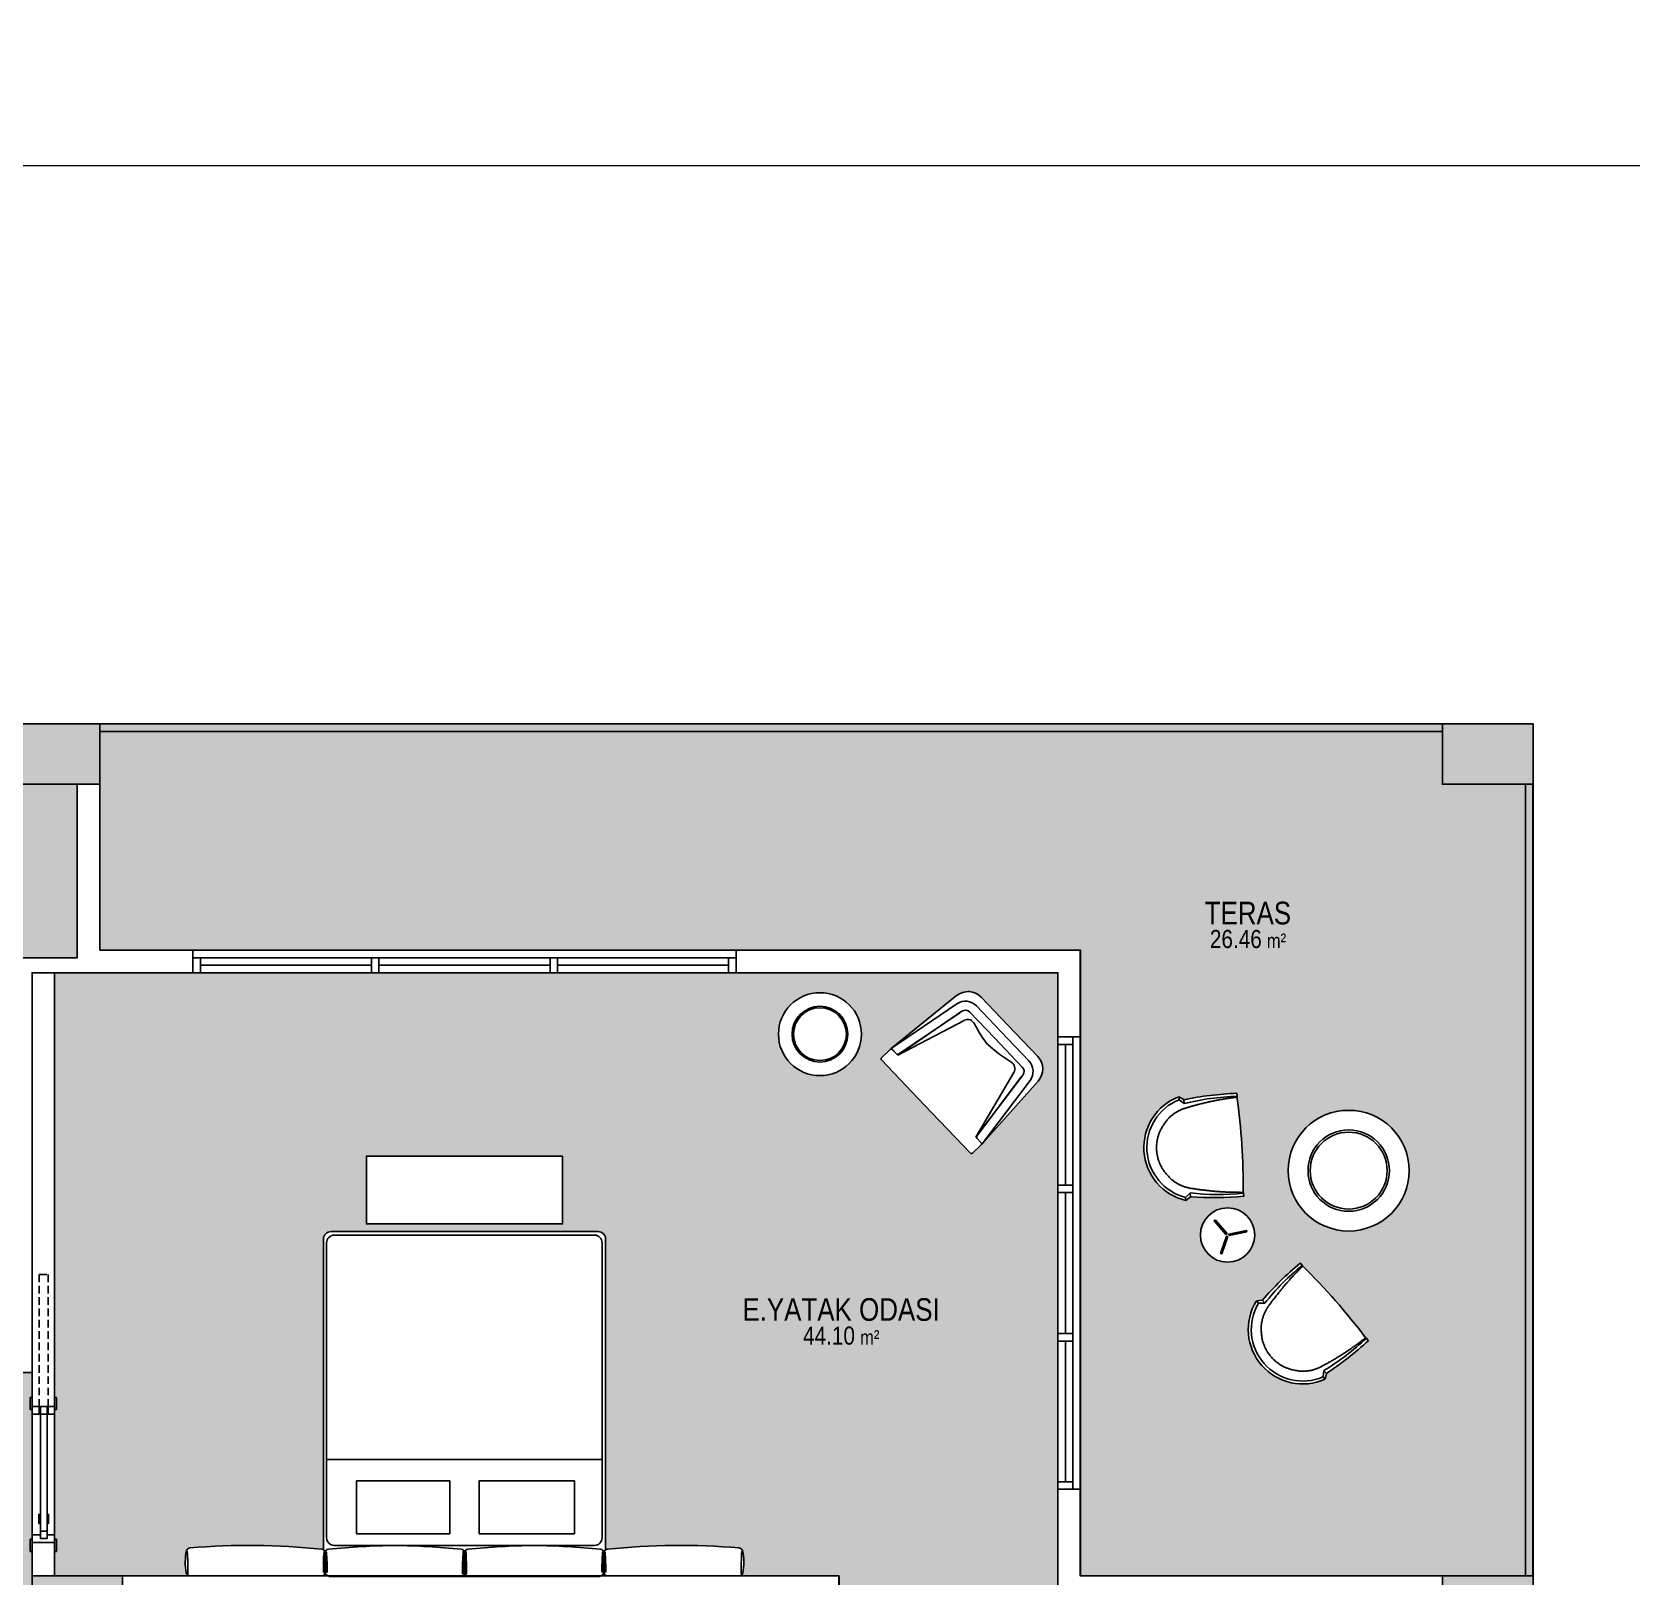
# Model space of a CAD drawing. Header units: metres. Extents: x 325971 to 582574, y 4156069 to 4412673.
# Drawn here: x 469727 to 470787, y 4270578 to 4271602 of the extents above; entities that cross this region are included whole.
import ezdxf
from ezdxf.enums import TextEntityAlignment as Align

# ---------------------------------------------------------------- set-up
doc = ezdxf.new("R2010")
doc.units = ezdxf.units.M
doc.linetypes.add('( Hidden )', pattern=[0.375, 0.25, -0.125])
doc.layers.get('0').update_dxf_attribs({"color": 5, "lineweight": 0})
doc.layers.add('0_IFC_Area', color=100, linetype='Continuous', plot=False)
for name, color, linetype in [('0_IFC_Elevation_5', 252, 'Continuous'), ('0_IFC_Hatch', 250, 'Continuous'), ('0_IFC_Hatch_Structure', 251, 'Continuous'), ('0_IFC_Room_Text(No)_100', 12, 'Continuous'), ('0_IFC_Room_Text(No)_50', 12, 'Continuous'), ('0_IFC_Text_Explanation_100', 231, 'Continuous'), ('1_IFC_Concrete_Section', 50, 'Continuous'), ('2_IFC_Door', 83, 'Continuous'), ('2_IFC_Handrail', 181, 'Continuous'), ('2_IFC_Wall', 130, 'Continuous'), ('3_IFC_Window', 136, 'Continuous'), ('6_IFC_Furniture', 35, 'Continuous')]:
    doc.layers.add(name, color=color, linetype=linetype)
doc.styles.add('IFC_TEXT', font='ARIALN.TTF')

# ---------------------------------------------------------------- blocks, each defined once
blk = doc.blocks.new('IFC_HOTEL BED DOUBLE')
blk.add_wipeout([(-93.5, -5), (-93.1, -3.1), (-92, -1.5), (-90.4, -0.4), (-88.5, 0), (88.5, 0), (90.4, -0.4), (92, -1.5), (93.1, -3.1), (93.5, -5), (93.5, -223.8), (93.1, -225.7), (92, -227.3), (90.4, -228.4), (88.5, -228.8), (-88.5, -228.8), (-90.4, -228.4), (-92, -227.3), (-93.1, -225.7), (-93.5, -223.8)]).dxf.layer = '6_IFC_Furniture'
at = {"layer": '6_IFC_Furniture'}
blk.add_line((-91.2, -77.7), (91.4, -77.7), dxfattribs=at)
for points in [[(-9.6, -28.4), (-9.6, -63.4), (-72.8, -63.4), (-72.8, -28.4)], [(9.7, -28.4), (9.7, -63.4), (71.6, -63.4), (71.6, -28.4)]]:
    blk.add_lwpolyline(points, close=True, dxfattribs=at)
blk.add_wipeout([(-90.1, -0.4), (-90.5, -0.4), (-90.9, -0.5), (-91.2, -0.7), (-91.5, -0.9), (-91.8, -1.3), (-92, -1.6), (-92.1, -2), (-92.1, -2.4), (-92.1, -16.1), (-92, -16.9), (-91.5, -17.5), (-90.9, -18), (-90.1, -18.1), (-68.2, -19.9), (-46.1, -20.6), (-24.1, -19.9), (-13.2, -19.1), (-2.2, -18.1), (-1.3, -17.9), (-0.6, -17.3), (-0.2, -16.5), (-0.3, -15.6), (-0.2, -2.4), (-0.4, -1.6), (-0.8, -0.9), (-1.4, -0.5), (-2.2, -0.4)]).dxf.layer = '6_IFC_Furniture'
blk.add_arc((-197.6, -6.3), 106.5, 354.6333, 1.9973, dxfattribs=at)
blk.add_wipeout([(90.1, -0.4), (90.5, -0.4), (90.9, -0.5), (91.2, -0.7), (91.5, -0.9), (91.8, -1.3), (92, -1.6), (92.1, -2), (92.1, -2.4), (92.1, -16.1), (92, -16.9), (91.5, -17.5), (90.9, -18), (90.1, -18.1), (68.2, -19.9), (46.1, -20.6), (24.1, -19.9), (13.2, -19.1), (2.2, -18.1), (1.3, -17.9), (0.6, -17.3), (0.2, -16.5), (0.3, -15.6), (0.2, -2.4), (0.4, -1.6), (0.8, -0.9), (1.4, -0.5), (2.2, -0.4)]).dxf.layer = '6_IFC_Furniture'
for points in [[(93.5, -5), (93.5, -223.8, -0.414214), (88.5, -228.8), (-88.5, -228.8, -0.414214), (-93.5, -223.8), (-93.5, -5, -0.414214), (-88.5, 0), (88.5, 0, -0.414214)], [(-46.2, -20.6, 0.023952), (-2.2, -18.1, 0.414214), (-0.2, -16.1), (-0.2, -2.4, 0.414214), (-2.2, -0.4), (-46.2, -0.4), (-90.1, -0.4, 0.414214), (-92.1, -2.4), (-92.1, -16.1, 0.414214), (-90.1, -18.1, 0.023952)], [(46.2, -20.6, -0.023952), (2.2, -18.1, -0.414214), (0.2, -16.1), (0.2, -2.4, -0.414214), (2.2, -0.4), (46.2, -0.4), (90.2, -0.4, -0.414214), (92.2, -2.4), (92.2, -16.1, -0.414214), (90.2, -18.1, -0.023952)], [(86.4, -226.4), (-86.2, -226.4, -0.414214), (-91.2, -221.4), (-91.2, -25.7, -0.414214), (-86.2, -20.7), (86.4, -20.7, -0.414214), (91.4, -25.7), (91.4, -221.4, -0.414214)]]:
    blk.add_lwpolyline(points, format="xyb", close=True, dxfattribs=at)
for centre, radius, start, end in [((165.7, -4.9), 167, 178.8793, 184.1315), ((-165.7, -4.9), 167, 355.8685, 1.1207), ((197.6, -6.3), 106.5, 178.0027, 185.3667)]:
    blk.add_arc(centre, radius, start, end, dxfattribs=at)
for points in [[(-182.5, -0.4), (-183.1, -0.7), (-183.7, -1.1), (-184.2, -1.7), (-184.5, -2.4), (-184.8, -4.2), (-185, -6.1), (-185.1, -8), (-185.1, -9.8), (-185, -11.7), (-184.9, -13.6), (-184.6, -15.5), (-184.3, -17.3), (-183.9, -17.9), (-183.3, -18.5), (-182.7, -18.8), (-181.9, -19), (-176.5, -19.5), (-171, -19.8), (-165.6, -20.1), (-160.1, -20.4), (-138.2, -20.6), (-127.3, -20.4), (-116.4, -19.9), (-105.4, -19.1), (-94.6, -18.1), (-93.8, -18), (-93.1, -17.5), (-92.7, -16.9), (-92.6, -16.1), (-92.6, -2.4), (-92.7, -1.6), (-93.1, -0.9), (-93.8, -0.5), (-94.6, -0.4)], [(182.5, -0.4), (183.1, -0.7), (183.7, -1.1), (184.2, -1.7), (184.5, -2.4), (184.8, -4.2), (185, -6.1), (185.1, -8), (185.1, -9.8), (185, -11.7), (184.9, -13.6), (184.6, -15.5), (184.3, -17.3), (183.9, -17.9), (183.3, -18.5), (182.7, -18.8), (181.9, -19), (176.5, -19.5), (171, -19.8), (165.6, -20.1), (160.1, -20.4), (138.2, -20.6), (127.3, -20.4), (116.4, -19.9), (105.4, -19.1), (94.6, -18.1), (93.8, -18), (93.1, -17.5), (92.7, -16.9), (92.6, -16.1), (92.6, -2.4), (92.7, -1.6), (93.1, -0.9), (93.8, -0.5), (94.6, -0.4)]]:
    blk.add_wipeout(points).dxf.layer = '6_IFC_Furniture'
for points in [[(-182, -19, -0.251606), (-184.3, -17.3, -0.09701), (-184.5, -2.4, -0.239539), (-182.5, -0.4), (-94.6, -0.4, -0.414214), (-92.6, -2.4), (-92.6, -16.1, -0.414214), (-94.6, -18.1, -0.047628), (-182, -19)], [(182, -19, 0.251606), (184.3, -17.3, 0.09701), (184.5, -2.4, 0.239539), (182.5, -0.4), (94.6, -0.4, 0.414214), (92.6, -2.4), (92.6, -16.1, 0.414214), (94.6, -18.1, 0.047628), (182, -19)]]:
    blk.add_lwpolyline(points, format="xyb", dxfattribs=at)
for centre, radius, start, end in [((-350.4, -4.9), 167, 355.8685, 1.1207), ((12.9, -6.3), 106.5, 178.0027, 185.3667), ((-12.9, -6.3), 106.5, 354.6333, 1.9973), ((350.4, -4.9), 167, 178.8793, 184.1315)]:
    blk.add_arc(centre, radius, start, end, dxfattribs=at)
blk = doc.blocks.new('IFC_SURGU KAPI_90')
at = {"layer": '2_IFC_Door', "elevation": 0}
for points in [[(-96, 0), (-96, 1.2), (-88, 1.2), (-88, 0)], [(-90, 0), (-85, 0), (-85, -4.3), (-90, -4.3)], [(6, 0), (6, 1.2), (-2, 1.2), (-2, 0)], [(-90, -5), (-90, -9.5), (-2.5, -9.5), (-2.5, -5)], [(6, -15), (6, -16.2), (-2, -16.2), (-2, -15)]]:
    blk.add_lwpolyline(points, close=True, dxfattribs=at)
at = {"layer": '2_IFC_Door'}
for points in [[(-88, 0), (-88, 0)], [(-85, -5), (-85, -9.5)]]:
    blk.add_lwpolyline(points, dxfattribs=at)
for points in [[(0, 0), (-5, 0), (-5, -5), (-2.5, -5), (-2.5, -9.5), (-5, -9.5), (-5, -15), (0, -15)], [(-90, -10.2), (-85, -10.2), (-85, -15), (-90, -15)], [(-96, -15), (-96, -16.2), (-88, -16.2), (-88, -15)]]:
    blk.add_lwpolyline(points, close=True, dxfattribs=at)
at = {"layer": '2_IFC_Door', "linetype": '( Hidden )', "ltscale": 20}
blk.add_lwpolyline([(-90, -10.2), (-177.5, -10.2), (-177.5, -4.3), (-90, -4.3)], dxfattribs=at)
at = {"layer": '2_IFC_Door', "elevation": 0}
for points in [[(-12.5, -5), (-12.5, -4), (-18.5, -4), (-18.5, -5)], [(-12.5, -9.5), (-12.5, -10.5), (-18.5, -10.5), (-18.5, -9.5)], [(-7.5, -5), (-7.5, -9.5)], [(-88, -15), (-88, -15)]]:
    blk.add_lwpolyline(points, dxfattribs=at)
blk = doc.blocks.new('*U134')
blk.add_wipeout([(0, -30), (130, -30), (130, -75), (0, -75)]).dxf.layer = '6_IFC_Furniture'
at = {"layer": '6_IFC_Furniture', "transparency": 33554687}
blk.add_lwpolyline([(130, -30), (130, -75), (0, -75), (0, -30)], close=True, dxfattribs=at)
blk.add_lwpolyline([(0, -30), (130, -30)], dxfattribs=at)
blk = doc.blocks.new('*U170')
blk.add_wipeout([(0, 0), (360, 0), (360, 15), (0, 15)]).dxf.layer = '3_IFC_Window'
at = {"layer": '0_IFC_Elevation_5'}
blk.add_lwpolyline([(0, 10), (0, 15), (360, 15), (360, 10)], dxfattribs=at)
at = {"layer": '2_IFC_Wall'}
for points in [[(0, 0), (0, 15)], [(360, 0), (360, 15)]]:
    blk.add_lwpolyline(points, dxfattribs=at)
at = {"layer": '3_IFC_Window'}
for points in [[(0, 10), (5, 10), (5, 0), (0, 0)], [(355, 10), (360, 10), (360, 0), (355, 0)]]:
    blk.add_lwpolyline(points, close=True, dxfattribs=at)
for points in [[(0, 0), (360, 0)], [(5, 10), (355, 10)], [(5, 5), (355, 5)]]:
    blk.add_lwpolyline(points, dxfattribs=at)
for points in [[(118.3, 0), (123.3, 0), (123.3, 10), (118.3, 10)], [(236.7, 0), (241.7, 0), (241.7, 10), (236.7, 10)]]:
    blk.add_wipeout(points).dxf.layer = '3_IFC_Window'
for points in [[(118.3, 10), (123.3, 10), (123.3, 0), (118.3, 0)], [(236.7, 10), (241.7, 10), (241.7, 0), (236.7, 0)]]:
    blk.add_lwpolyline(points, close=True, dxfattribs=at)
blk = doc.blocks.new('*U233')
blk.add_wipeout([(0, 0), (300, 0), (300, 15), (0, 15)]).dxf.layer = '3_IFC_Window'
at = {"layer": '0_IFC_Elevation_5'}
blk.add_lwpolyline([(0, 10), (0, 15), (300, 15), (300, 10)], dxfattribs=at)
at = {"layer": '2_IFC_Wall'}
for points in [[(0, 0), (0, 15)], [(300, 0), (300, 15)]]:
    blk.add_lwpolyline(points, dxfattribs=at)
at = {"layer": '3_IFC_Window'}
for points in [[(0, 10), (5, 10), (5, 0), (0, 0)], [(295, 10), (300, 10), (300, 0), (295, 0)]]:
    blk.add_lwpolyline(points, close=True, dxfattribs=at)
for points in [[(0, 0), (300, 0)], [(5, 10), (295, 10)], [(5, 5), (295, 5)]]:
    blk.add_lwpolyline(points, dxfattribs=at)
for points in [[(98.3, 0), (103.3, 0), (103.3, 10), (98.3, 10)], [(196.7, 0), (201.7, 0), (201.7, 10), (196.7, 10)]]:
    blk.add_wipeout(points).dxf.layer = '3_IFC_Window'
for points in [[(98.3, 10), (103.3, 10), (103.3, 0), (98.3, 0)], [(196.7, 10), (201.7, 10), (201.7, 0), (196.7, 0)]]:
    blk.add_lwpolyline(points, close=True, dxfattribs=at)
blk = doc.blocks.new('KL3 PLAN')
blk.add_wipeout([(-42.2, 9), (-42.2, 1), (-41.9, 0.3), (-41.2, 0), (44.2, 0), (44.9, 0.3), (45.2, 1), (45.2, 9), (44.9, 9.7), (44.2, 10), (45.2, 10.1), (40.7, 65.5), (39.9, 68.8), (36.9, 73.3), (36.9, 73.3), (34.3, 75.1), (31.5, 76.2), (28.7, 76.5), (-25.7, 76.5), (-29.6, 75.9), (-33.7, 73.5), (-36.7, 69.4), (-37.7, 65.5), (-42.2, 10), (-41.2, 10), (-41.8, 9.8), (-41.9, 9.7), (-42.1, 9.4)]).dxf.layer = '6_IFC_Furniture'
at = {"layer": '6_IFC_Furniture'}
for p, q in [((-25.7, 76.5), (0, 76.5)), ((28.7, 76.5), (0, 76.5)), ((-42.2, 10), (-37.7, 65.5)), ((-33.7, 73.5), (-34.4, 72.8)), ((36.7, 73.5), (37.4, 72.8)), ((45.2, 10), (40.7, 65.5)), ((-36.1, 10), (-22.4, 57.7)), ((39.1, 10), (25.4, 57.7)), ((-36.1, 10), (-42.2, 10)), ((39.1, 10), (45.2, 10))]:
    blk.add_line(p, q, dxfattribs=at)
for points in [[(-42.2, 10), (-33.6, 61.9, -0.366832), (-23.7, 70.3), (0, 70.3)], [(-36.1, 10), (-27.7, 60.9, -0.366832), (-23.7, 64.3), (0, 64.3)], [(45.2, 10), (36.6, 61.9, 0.366832), (26.7, 70.3), (0, 70.3)], [(39.1, 10), (30.7, 60.9, 0.366832), (26.7, 64.3), (0, 64.3)], [(0, 0), (-41.2, 0, -0.414214), (-42.2, 1), (-42.2, 9, -0.414214), (-41.2, 10), (-37, 10, 0.366832), (-36, 10.8), (-27.9, 59.2)], [(0, 0), (44.2, 0, 0.414214), (45.2, 1), (45.2, 9, 0.414214), (44.2, 10), (40, 10, -0.366832), (39, 10.8), (30.9, 59.2)]]:
    blk.add_lwpolyline(points, format="xyb", dxfattribs=at)
for centre, radius, start, end in [((-25.7, 64.5), 12, 90, 175.3537), ((28.7, 64.5), 12, 4.6463, 90), ((-17.6, 56.4), 5, 71.4971, 163.9627), ((8.7, 143.9), 86.4, 253.403, 264.2286), ((-10.2, 178), 120.4, 274.8684, 284.036), ((20.6, 56.4), 5, 16.0373, 108.5029)]:
    blk.add_arc(centre, radius, start, end, dxfattribs=at)
blk = doc.blocks.new('bdlobitsehpa2pl')
blk.add_wipeout([(27.11, 4.63), (26.78, 6.24), (26.27, 8.12), (25.22, 10.96), (24.2, 13.06), (22.88, 15.26), (21.23, 17.48), (20.02, 18.85), (18.51, 20.33), (17.24, 21.43), (15.23, 22.9), (12.79, 24.34), (9.92, 25.65), (7.16, 26.55), (4.03, 27.2), (1.85, 27.44), (0, 27.5), (-3.7, 27.25), (-6.89, 26.62), (-9.33, 25.87), (-11.46, 25), (-14.51, 23.36), (-16.67, 21.87), (-18.49, 20.36), (-20.47, 18.37), (-21.65, 16.95), (-21.65, 16.95), (-23.57, 14.17), (-23.57, 14.17), (-25.19, 11.03), (-25.19, 11.03), (-26.34, 7.9), (-26.91, 5.65), (-26.91, 5.65), (-27.42, 2.12), (-27.42, 2.12), (-27.4, -2.33), (-27.4, -2.33), (-27.06, -4.89), (-27.06, -4.89), (-26.32, -7.97), (-25.55, -10.16), (-25.55, -10.16), (-23.56, -14.18), (-23.56, -14.18), (-21.64, -16.97), (-18.91, -19.97), (-18.91, -19.97), (-16.72, -21.83), (-14.97, -23.07), (-14.97, -23.07), (-12.28, -24.61), (-12.28, -24.61), (-9.95, -25.64), (-8.1, -26.28), (-5.64, -26.92), (-3.79, -27.24), (-2.13, -27.42), (0, -27.5), (3.21, -27.31), (5.93, -26.85), (7.82, -26.37), (9.92, -25.65), (11.26, -25.09), (13.12, -24.17), (18.1, -20.7), (18.1, -20.7), (19.59, -19.3), (21.77, -16.81), (21.77, -16.81), (24.18, -13.1), (24.18, -13.1), (25.87, -9.32), (26.89, -5.77), (27.22, -3.91), (27.5, 0), (27.44, 1.76)]).dxf.layer = '6_IFC_Furniture'
at = {"layer": '6_IFC_Furniture'}
for radius in [27.5, 18.5, 17.5]:
    blk.add_circle((0, 0), radius, dxfattribs=at)
blk = doc.blocks.new('bdlobitsehpa3pl')
blk.add_wipeout([(9, 15.6), (10.6, 14.5), (10.6, 14.5), (13.1, 12.3), (13.1, 12.3), (14.8, 10.2), (15.9, 8.4), (15.9, 8.4), (16.8, 6.6), (17.4, 4.5), (17.8, 2.9), (18, 0), (18, 0), (17.9, -1.9), (17.6, -3.5), (17.7, -3.5), (16.8, -6.6), (16.1, -8), (15.3, -9.5), (14.6, -10.6), (13.9, -11.4), (13.2, -12.2), (12.3, -13.2), (12.3, -13.2), (9.8, -15.1), (9.8, -15.1), (6.9, -16.6), (6.9, -16.6), (3.8, -17.6), (3.8, -17.6), (1.7, -17.9), (0, -18), (0, -18), (-3.3, -17.7), (-5.1, -17.3), (-5.1, -17.3), (-8.7, -15.8), (-10.4, -14.7), (-10.4, -14.7), (-13.3, -12.1), (-13.3, -12.1), (-15.6, -9.1), (-16.5, -7.1), (-17.1, -5.6), (-17.6, -3.7), (-17.9, -1.7), (-18, 0), (-18, 0), (-17.7, 3.2), (-17.7, 3.2), (-16.9, 6.3), (-16.9, 6.3), (-15.4, 9.3), (-14.5, 10.7), (-13.4, 12), (-12.6, 12.8), (-11.7, 13.7), (-10.8, 14.4), (-9.8, 15.1), (-9.8, 15.1), (-7.3, 16.5), (-4.9, 17.3), (-4.9, 17.3), (0, 18), (2.1, 17.9), (2.1, 17.9), (5.2, 17.2)]).dxf.layer = '6_IFC_Furniture'
at = {"layer": '6_IFC_Furniture'}
for points in [[(-0.5, 13), (0.5, 13), (0.5, 1), (-0.5, 1)], [(-11, -6.9), (-11.5, -6.1), (-1.1, -0.1), (-0.6, -0.9)], [(11, -6.9), (11.5, -6.1), (1.1, -0.1), (0.6, -0.9)]]:
    blk.add_lwpolyline(points, close=True, dxfattribs=at)
blk.add_circle((0, 0), 18, dxfattribs=at)
blk = doc.blocks.new('bdresptteklipl')
blk.add_wipeout([(-34.5, -25.5), (-33.9, -23.6), (-33, -21.4), (-32.5, -20.3), (-31.3, -18.1), (-31.3, -18.1), (-30.1, -16.2), (-29, -14.6), (-29, -14.6), (-27.2, -12.3), (-26.1, -11.2), (-26.1, -11.2), (-23.9, -9.1), (-23.9, -9.1), (-22.1, -7.6), (-20.7, -6.5), (-19.1, -5.5), (-17.6, -4.6), (-15.3, -3.4), (-13.5, -2.6), (-12.3, -2.2), (-10.4, -1.5), (-9.3, -1.2), (-8.1, -0.9), (-6.6, -0.6), (-4.9, -0.3), (-3.1, -0.1), (-1.3, 0), (0, 0), (0, 0), (2.5, -0.1), (4.1, -0.2), (5.9, -0.5), (7.4, -0.8), (8.6, -1), (9.8, -1.4), (11.1, -1.8), (12.4, -2.2), (13.9, -2.8), (15, -3.3), (16.1, -3.8), (17.5, -4.5), (18.8, -5.3), (20.5, -6.4), (20.5, -6.4), (23, -8.3), (24.1, -9.2), (25.2, -10.3), (25.2, -10.3), (26.9, -12), (26.9, -12), (28.4, -13.8), (28.4, -13.8), (30.1, -16.2), (30.8, -17.2), (31.3, -18.1), (32, -19.3), (32, -19.3), (32.6, -20.5), (32.8, -21), (32.8, -21), (33.3, -22.1), (33.5, -22.6), (33.8, -23.4), (33.8, -23.4), (34.2, -24.5), (34.5, -25.5), (34.5, -25.5), (32.3, -28.7), (32.3, -29.2), (32.4, -29.9), (32.5, -30.4), (32.6, -31.1), (32.6, -31.1), (32.9, -33.7), (33.1, -36), (33.1, -36), (33.3, -38.1), (33.5, -39.7), (33.6, -41.6), (33.7, -43.1), (33.9, -45.1), (33.9, -46.3), (34, -47.1), (34.1, -49.5), (34.2, -51.4), (34.2, -52.6), (34.3, -55.3), (34.3, -57.1), (34.3, -59.1), (34.3, -60.8), (34.3, -64), (31.6, -64), (31.6, -63.8), (31.1, -63.8), (30.4, -63.9), (29.7, -63.9), (29, -64), (28.3, -64), (27.9, -64), (27, -64.1), (26.2, -64.2), (25.4, -64.2), (24.6, -64.2), (23.9, -64.3), (23.2, -64.3), (22.5, -64.4), (22.5, -64.4), (21.7, -64.4), (21.2, -64.4), (20.7, -64.5), (20, -64.5), (19.5, -64.5), (18.8, -64.5), (18.8, -64.5), (17.3, -64.6), (16.2, -64.6), (15, -64.7), (13.5, -64.7), (12.1, -64.8), (10.8, -64.8), (9.2, -64.9), (8, -64.9), (6.1, -64.9), (4.5, -64.9), (3.4, -64.9), (1.7, -64.9), (0, -65), (-1.2, -65), (-2.5, -64.9), (-3.9, -64.9), (-6.2, -64.9), (-8.1, -64.9), (-9.7, -64.8), (-11.6, -64.8), (-12.3, -64.8), (-13.1, -64.8), (-14.7, -64.7), (-16.2, -64.6), (-16.9, -64.6), (-18.6, -64.5), (-20.2, -64.5), (-21.4, -64.4), (-22.9, -64.3), (-23.8, -64.3), (-25, -64.2), (-26.2, -64.1), (-27, -64.1), (-28.3, -64), (-29.6, -63.9), (-30.4, -63.9), (-30.7, -63.8), (-31.2, -63.8), (-31.4, -63.8), (-31.6, -63.8), (-31.6, -64), (-34.3, -64), (-34.3, -63.3), (-34.3, -63.3), (-34.3, -62.3), (-34.3, -61.6), (-34.3, -61), (-34.3, -60.6), (-34.3, -60.1), (-34.3, -59.1), (-34.3, -58.7), (-34.3, -57.5), (-34.3, -57.1), (-34.3, -56.4), (-34.3, -55.4), (-34.3, -54.5), (-34.2, -53.3), (-34.2, -52.4), (-34.2, -51.6), (-34.2, -50.8), (-34.1, -49.9), (-34.1, -49.2), (-34, -47.5), (-34, -47.5), (-33.9, -46.3), (-33.9, -45.3), (-33.8, -44.2), (-33.7, -42.9), (-33.7, -42.1), (-33.6, -41.3), (-33.5, -40.6), (-33.4, -38.8), (-33.3, -38.3), (-33.2, -37.2), (-33.1, -35.4), (-32.9, -34.2), (-32.9, -33.6), (-32.8, -33), (-32.7, -32.3), (-32.6, -31.5), (-32.5, -30.4), (-32.4, -29.8), (-32.4, -29.5), (-32.3, -28.7)]).dxf.layer = '6_IFC_Furniture'
at = {"layer": '6_IFC_Furniture'}
for p, q in [((-0.1, -8.4), (0.1, -8.4)), ((-32.3, -28.7), (-34.5, -25.5)), ((-34.5, -25.5), (-32.5, -25.5)), ((-32.5, -25.5), (-29.8, -28.7)), ((-29.8, -28.7), (-32.3, -28.7)), ((32.5, -25.5), (29.8, -28.7)), ((29.8, -28.7), (32.3, -28.7)), ((32.3, -28.7), (34.5, -25.5)), ((34.5, -25.5), (32.5, -25.5)), ((-34.3, -64), (-32.3, -64)), ((-32.3, -64), (-31.6, -64)), ((32.3, -64), (31.6, -64)), ((34.3, -64), (32.3, -64))]:
    blk.add_line(p, q, dxfattribs=at)
for points in [[(-0.1, -8.4), (-0.9, -8.4), (-1.5, -8.4), (-2.1, -8.5), (-2.6, -8.5), (-3, -8.6), (-3.4, -8.6), (-3.8, -8.7), (-4.2, -8.7), (-4.5, -8.8), (-4.9, -8.9), (-5.3, -8.9), (-5.7, -9), (-6.1, -9.1), (-6.5, -9.2), (-6.9, -9.3), (-7.3, -9.4), (-7.8, -9.5), (-8.2, -9.7), (-8.6, -9.8), (-9.1, -10), (-9.5, -10.1), (-9.9, -10.3), (-10.4, -10.5), (-10.8, -10.7), (-11.3, -10.9), (-11.8, -11.1), (-12.2, -11.3), (-12.7, -11.6), (-13.2, -11.9), (-13.7, -12.2), (-14.3, -12.5), (-14.8, -12.9), (-15.4, -13.3), (-16, -13.7), (-16.6, -14.2), (-17.2, -14.6), (-17.7, -15.1), (-18.3, -15.5), (-18.8, -16), (-19.3, -16.4), (-19.7, -16.8), (-20.1, -17.2), (-20.5, -17.6), (-20.8, -17.9), (-21.1, -18.2), (-21.4, -18.6), (-21.6, -18.9), (-21.9, -19.2), (-22.1, -19.6), (-22.4, -19.9), (-22.6, -20.3), (-22.8, -20.6), (-23.1, -21), (-23.3, -21.3), (-23.5, -21.7), (-23.8, -22.1), (-24, -22.4), (-24.2, -22.8), (-24.4, -23.2), (-24.6, -23.6), (-24.8, -23.9), (-24.9, -24.3), (-25.1, -24.7), (-25.3, -25.1), (-25.4, -25.5), (-25.6, -25.9), (-25.7, -26.3), (-25.9, -26.7), (-26, -27.1), (-26.1, -27.5), (-26.3, -27.9), (-26.4, -28.3), (-26.5, -28.7), (-26.6, -29.2), (-26.7, -29.6), (-26.8, -30.1), (-26.9, -30.5), (-27, -31), (-27.1, -31.4), (-27.2, -31.9), (-27.3, -32.3), (-27.4, -32.7), (-27.5, -33.1), (-27.6, -33.5), (-27.7, -34), (-27.8, -34.5), (-27.9, -35), (-28, -35.5), (-28.1, -36.1), (-28.2, -36.8), (-28.4, -37.5), (-28.5, -38.2), (-28.6, -38.9), (-28.8, -39.6), (-28.9, -40.3), (-29, -41), (-29.1, -41.6), (-29.2, -42.2), (-29.3, -42.7), (-29.4, -43.3), (-29.5, -43.8), (-29.6, -44.4), (-29.7, -44.9), (-29.8, -45.4), (-29.8, -45.9), (-29.9, -46.5), (-30, -47), (-30.1, -47.6), (-30.1, -48.1), (-30.2, -48.7), (-30.3, -49.3), (-30.4, -49.9), (-30.4, -50.5), (-30.5, -51.1), (-30.6, -51.7), (-30.7, -52.3), (-30.7, -52.9), (-30.8, -53.5), (-30.8, -54.1), (-30.9, -54.7), (-31, -55.2), (-31, -55.8), (-31.1, -56.3), (-31.1, -56.8), (-31.2, -57.3), (-31.2, -57.9), (-31.2, -58.4), (-31.3, -58.9), (-31.3, -59.4), (-31.4, -59.9), (-31.4, -60.5), (-31.4, -61.1), (-31.5, -61.7), (-31.5, -62.4), (-31.6, -63.2), (-31.6, -64)], [(0.1, -8.4), (0.9, -8.4), (1.5, -8.4), (2.1, -8.5), (2.6, -8.5), (3, -8.6), (3.4, -8.6), (3.8, -8.7), (4.2, -8.7), (4.5, -8.8), (4.9, -8.9), (5.3, -8.9), (5.7, -9), (6.1, -9.1), (6.5, -9.2), (6.9, -9.3), (7.3, -9.4), (7.8, -9.5), (8.2, -9.7), (8.6, -9.8), (9.1, -10), (9.5, -10.1), (9.9, -10.3), (10.4, -10.5), (10.8, -10.7), (11.3, -10.9), (11.8, -11.1), (12.2, -11.3), (12.7, -11.6), (13.2, -11.9), (13.7, -12.2), (14.3, -12.5), (14.8, -12.9), (15.4, -13.3), (16, -13.7), (16.6, -14.2), (17.2, -14.6), (17.7, -15.1), (18.3, -15.5), (18.8, -16), (19.3, -16.4), (19.7, -16.8), (20.1, -17.2), (20.5, -17.6), (20.8, -17.9), (21.1, -18.2), (21.4, -18.6), (21.6, -18.9), (21.9, -19.2), (22.1, -19.6), (22.4, -19.9), (22.6, -20.3), (22.8, -20.6), (23.1, -21), (23.3, -21.3), (23.5, -21.7), (23.8, -22.1), (24, -22.4), (24.2, -22.8), (24.4, -23.2), (24.6, -23.6), (24.8, -23.9), (24.9, -24.3), (25.1, -24.7), (25.3, -25.1), (25.4, -25.5), (25.6, -25.9), (25.7, -26.3), (25.9, -26.7), (26, -27.1), (26.1, -27.5), (26.3, -27.9), (26.4, -28.3), (26.5, -28.7), (26.6, -29.2), (26.7, -29.6), (26.8, -30.1), (26.9, -30.5), (27, -31), (27.1, -31.4), (27.2, -31.9), (27.3, -32.3), (27.4, -32.7), (27.5, -33.1), (27.6, -33.5), (27.7, -34), (27.8, -34.5), (27.9, -35), (28, -35.5), (28.1, -36.1), (28.2, -36.8), (28.4, -37.5), (28.5, -38.2), (28.6, -38.9), (28.8, -39.6), (28.9, -40.3), (29, -41), (29.1, -41.6), (29.2, -42.2), (29.3, -42.7), (29.4, -43.3), (29.5, -43.8), (29.6, -44.4), (29.7, -44.9), (29.8, -45.4), (29.8, -45.9), (29.9, -46.5), (30, -47), (30.1, -47.6), (30.1, -48.1), (30.2, -48.7), (30.3, -49.3), (30.4, -49.9), (30.4, -50.5), (30.5, -51.1), (30.6, -51.7), (30.7, -52.3), (30.7, -52.9), (30.8, -53.5), (30.8, -54.1), (30.9, -54.7), (31, -55.2), (31, -55.8), (31.1, -56.3), (31.1, -56.8), (31.2, -57.3), (31.2, -57.9), (31.2, -58.4), (31.3, -58.9), (31.3, -59.4), (31.4, -59.9), (31.4, -60.5), (31.4, -61.1), (31.5, -61.7), (31.5, -62.4), (31.6, -63.2), (31.6, -64)]]:
    blk.add_lwpolyline(points, dxfattribs=at)
for centre, radius, start, end in [((0, -36.1), 36.1, 17.1538, 162.8462), ((0, -36.2), 34.2, 18.262, 161.738), ((192.3, -59.1), 226.6, 172.2837, 181.2295), ((134.7, -58.1), 167, 169.8678, 182.0285), ((-134.7, -58.1), 167, 357.9715, 10.1322), ((-192.3, -59.1), 226.6, 358.7705, 7.7163), ((0, 363), 428, 265.7637, 274.2361)]:
    blk.add_arc(centre, radius, start, end, dxfattribs=at)
blk = doc.blocks.new('0_IFC_ROOM_TEXT_50')
at = {"layer": '0_IFC_Room_Text(No)_100', "insert": (13.2, -38.5), "char_height": 9.62, "attachment_point": 1, "style": 'IFC_TEXT'}
blk.add_mtext_dynamic_manual_height_columns('m²', width=16.695, gutter_width=6.88, heights=[0], dxfattribs=at)
at = {"layer": '0_IFC_Room_Text(No)_100', "style": 'IFC_TEXT'}
blk.add_attdef('ROOM_NAME', text='', height=13.5, dxfattribs=at).set_placement((0.7, -24.8), align=Align.MIDDLE_CENTER)
blk.add_attdef('AREA', text='', height=9.62, dxfattribs=at).set_placement((9.8, -48.1), align=Align.RIGHT)
at = {"layer": '0_IFC_Text_Explanation_100', "style": 'IFC_TEXT', "flags": 1}
for tag, p in [('DÖŞEME:', (-41.1, -62.8)), ('DUVAR:', (-41.1, -73.9)), ('TAVAN:', (-41.1, -85.2))]:
    blk.add_attdef(tag, p, '', height=7.7, dxfattribs=at)
blk = doc.blocks.new('A$C0934d755')
at = {"layer": '0_IFC_Area'}
for points in [[(1059.3, -565), (1359.3, -565), (1359.3, -40), (1299.3, -40), (1299.3, 0), (409.3, 0), (409.3, -150), (1059.3, -150)], [(15.1, -155), (179.3, -155), (179.3, -165), (15.1, -165), (15.1, -420), (349.3, -420), (349.3, -165), (304.3, -165), (304.3, -155), (394.3, -155), (394.3, -40), (349.3, -40), (349.3, -15), (60.1, -15), (60.1, -40), (15.1, -40)], [(379.3, -565), (899.3, -565), (899.3, -745), (1044.3, -745), (1044.3, -1080), (1344.3, -1080), (1344.3, -605), (1299.3, -605), (1299.3, -580), (1044.3, -580), (1044.3, -165), (379.3, -165)]]:
    blk.add_lwpolyline(points, close=True, dxfattribs=at)
ref = blk.add_blockref('0_IFC_ROOM_TEXT_50', (1169.7, -100.5))
ref.add_attrib('ROOM_NAME', 'TERAS', dxfattribs={"layer": '0_IFC_Room_Text(No)_50', "height": 15, "style": 'IFC_TEXT'}).set_placement((1170.4, -125.4), align=Align.MIDDLE_CENTER)
ref.add_attrib('AREA', '26.46', dxfattribs={"layer": '0_IFC_Room_Text(No)_100', "height": 12, "style": 'IFC_TEXT'}).set_placement((1179.6, -148.6), align=Align.RIGHT)
ref = blk.add_blockref('0_IFC_ROOM_TEXT_50', (900.1, -363.5))
ref.add_attrib('ROOM_NAME', 'E.YATAK ODASI', dxfattribs={"layer": '0_IFC_Room_Text(No)_50', "height": 15, "style": 'IFC_TEXT'}).set_placement((900.7, -388.3), align=Align.MIDDLE_CENTER)
ref.add_attrib('AREA', '44.10', dxfattribs={"layer": '0_IFC_Room_Text(No)_100', "height": 12, "style": 'IFC_TEXT'}).set_placement((909.9, -411.6), align=Align.RIGHT)
blk = doc.blocks.new('A$Ca6392db9')
at = {"layer": '0_IFC_Hatch', "true_color": 0xc7c8ca}
h = blk.add_hatch(color=9, dxfattribs=at)
h.dxf.hatch_style = 1
h.paths.add_polyline_path([(999.2, -525), (1299.2, -525), (1299.2, 0), (1239.2, 0), (1239.2, 40), (349.2, 40), (349.2, -110), (999.2, -110)])
h.paths.add_polyline_path([(-45, -115), (119.2, -115), (119.2, -125), (-45, -125), (-45, -380), (289.2, -380), (289.2, -125), (244.2, -125), (244.2, -115), (334.2, -115), (334.2, 0), (289.2, 0), (289.2, 25), (0, 25), (0, 0), (-45, 0)])
edge = h.paths.add_edge_path()
edge.add_line((1149.2, -1515), (1139.2, -1515))
edge.add_line((1139.2, -1515), (1139.2, -1395))
edge.add_line((1139.2, -1395), (1061.8, -1395.8))
edge.add_arc((1079.2, -1585), 190, 95.2664, 360.0069)
edge.add_line((1269.2, -1585), (1269.8, -1540))
edge.add_line((1269.8, -1540), (1149.2, -1540))
edge.add_line((1149.2, -1540), (1149.2, -1515))
h.paths.add_polyline_path([(709.2, -1790), (859.2, -1790), (859.2, -1375), (709.2, -1375.3)])
h.paths.add_polyline_path([(1889.2, -1410), (2039.2, -1410), (2039.2, -1154.8), (2004.2, -1155.2), (2004.2, -1055), (1889.2, -1055)])
h.paths.add_polyline_path([(2054.2, -1410), (2204.2, -1410), (2204.2, -1055.3), (2079.2, -1055.6), (2079.2, -1100), (2054.2, -1100)])
at = {"layer": '0_IFC_Hatch', "true_color": 0x939598}
h = blk.add_hatch(color=252, dxfattribs=at)
h.dxf.hatch_style = 1
h.paths.add_polyline_path([(319.2, -525), (839.2, -525), (839.2, -705), (984.2, -705), (984.2, -1040), (1284.2, -1040), (1284.2, -565), (1239.2, -565), (1239.2, -540), (984.2, -540), (984.2, -125), (319.2, -125)])
h.paths.add_polyline_path([(-20, -585), (-45, -585), (-45, -1155), (-20, -1155), (-20, -1200), (304.2, -1200), (304.2, -390), (-45, -390), (-45, -525), (-20, -525)])
h.paths.add_polyline_path([(184.7, -1765), (229.7, -1765), (229.7, -1790), (699.2, -1790), (699.2, -1375), (334.2, -1375), (334.2, -1395), (184.7, -1395)])
h.paths.add_polyline_path([(1299.2, -1410), (1879.2, -1410), (1879.2, -1154.8), (1879.3, -1055), (1299.2, -1055)])
h.paths.add_polyline_path([(2214.2, -1420), (2049.2, -1420), (2049.2, -1540), (2079.2, -1540), (2079.2, -1600), (2529.2, -1600), (2529.2, -1540), (2554.2, -1540), (2554.2, -1100), (2529.3, -1100), (2529.3, -1055), (2214.2, -1055)])
h.paths.add_polyline_path([(1299.2, -1600), (2039.2, -1600), (2039.2, -1420), (1289.2, -1420), (1289.2, -1540), (1299.2, -1540)])
h.paths.add_polyline_path([(1139.2, -1515), (1149.2, -1515), (1149.2, -1540), (1289.2, -1540), (1289.2, -1215), (1069.2, -1215), (1069.2, -1365), (1139.2, -1365)])
h.paths.add_polyline_path([(834.2, -715), (969.2, -715), (969.2, -1060), (1069.2, -1060), (1069.2, -1365), (314.2, -1365), (314.2, -1215), (834.2, -1215)])
at = {"layer": '0_IFC_Area'}
for points in [[(999.2, -525), (1299.2, -525), (1299.2, 0), (1239.2, 0), (1239.2, 40), (349.2, 40), (349.2, -110), (999.2, -110)], [(-45, -115), (119.2, -115), (119.2, -125), (-45, -125), (-45, -380), (289.2, -380), (289.2, -125), (244.2, -125), (244.2, -115), (334.2, -115), (334.2, 0), (289.2, 0), (289.2, 25), (0, 25), (0, 0), (-45, 0)], [(319.2, -525), (839.2, -525), (839.2, -705), (984.2, -705), (984.2, -1040), (1284.2, -1040), (1284.2, -565), (1239.2, -565), (1239.2, -540), (984.2, -540), (984.2, -125), (319.2, -125)]]:
    blk.add_lwpolyline(points, close=True, dxfattribs=at)

msp = doc.modelspace()

# ---------------------------------------------------------------- hatches: boundary and pattern name
at = {"layer": '0_IFC_Hatch_Structure'}
h = msp.add_hatch(color=256, dxfattribs=at)
h.dxf.hatch_style = 1
h.paths.add_polyline_path([(469771.6, 4271143), (469771.6, 4271103), (469711.6, 4271103), (469711.6, 4271143)])
h = msp.add_hatch(color=256, dxfattribs=at)
h.dxf.hatch_style = 1
h.paths.add_polyline_path([(470721.6, 4271143), (470721.6, 4271103), (470661.6, 4271103), (470661.6, 4271143)])
h = msp.add_hatch(color=256, dxfattribs=at)
h.dxf.hatch_style = 1
h.paths.add_polyline_path([(469786.6, 4270578), (469786.6, 4270538), (469726.6, 4270538), (469726.6, 4270578)])
h = msp.add_hatch(color=256, dxfattribs=at)
h.dxf.hatch_style = 1
h.paths.add_polyline_path([(470721.6, 4270578), (470721.6, 4270538), (470661.6, 4270538), (470661.6, 4270578)])

# ---------------------------------------------------------------- linework, layer by layer
msp.add_circle((454272.5, 4284370.8, -128301.8), 128301.9)
at = {"layer": '1_IFC_Concrete_Section'}
for points in [[(469771.6, 4271143), (469771.6, 4271103), (469711.6, 4271103), (469711.6, 4271143)], [(470721.6, 4271143), (470721.6, 4271103), (470661.6, 4271103), (470661.6, 4271143)], [(469786.6, 4270578), (469786.6, 4270538), (469726.6, 4270538), (469726.6, 4270578)], [(470721.6, 4270578), (470721.6, 4270538), (470661.6, 4270538), (470661.6, 4270578)]]:
    msp.add_lwpolyline(points, close=True, dxfattribs=at)
at = {"layer": '2_IFC_Handrail'}
for points in [[(470661.6, 4271143), (469771.6, 4271143)], [(470661.6, 4271138), (469771.6, 4271138)], [(470716.6, 4270578), (470716.6, 4271103)], [(470721.6, 4270578), (470721.6, 4271103)]]:
    msp.add_lwpolyline(points, dxfattribs=at)
at = {"layer": '2_IFC_Wall'}
msp.add_lwpolyline([(469771.6, 4271103), (469771.6, 4270993)], dxfattribs=at)
at = {"layer": '6_IFC_Furniture'}
msp.add_lwpolyline([(469726.6, 4270978), (469741.6, 4270978), (469741.6, 4270578), (469726.6, 4270578)], close=True, dxfattribs=at)

# ---------------------------------------------------------------- block references
msp.add_blockref('A$Ca6392db9', (469422.4, 4271103))
at = {"rotation": 270}
msp.add_blockref('IFC_SURGU KAPI_90', (469741.6, 4270600.3, 0), dxfattribs=at)

# ---------------------------------------------------------------- next in the draw order: block references
at = {"rotation": 180}
msp.add_blockref('IFC_HOTEL BED DOUBLE', (470013.3, 4270577.6), dxfattribs=at)

# ---------------------------------------------------------------- next in the draw order: linework, layer by layer
at = {"layer": '2_IFC_Wall'}
msp.add_lwpolyline([(470721.6, 4270048), (470721.6, 4270578), (470421.6, 4270578), (470421.6, 4270993), (469771.6, 4270993)], dxfattribs=at)

# ---------------------------------------------------------------- next in the draw order: block references
at = {"xscale": -1}
msp.add_blockref('*U170', (470193.3, 4270978), dxfattribs=at)
at = {"xscale": -1, "rotation": 90}
msp.add_blockref('bdlobitsehpa2pl', (470248.9, 4270937.3), dxfattribs=at)
at = {"rotation": 270}
msp.add_blockref('*U233', (470406.6, 4270935.5), dxfattribs=at)
msp.add_blockref('*U134', (469948.3, 4270886.4))

# ---------------------------------------------------------------- next in the draw order: block references
at = {"rotation": 313.6279444274987}
msp.add_blockref('KL3 PLAN', (470318.1, 4270890.4), dxfattribs=at)

# ---------------------------------------------------------------- next in the draw order: linework, layer by layer
msp.add_lwpolyline([(472288.2, 4265314.4), (469090.5, 4265314.4), (469090.5, 4271513.3), (472288.2, 4271513.3)], close=True)

# ---------------------------------------------------------------- next in the draw order: block references
at = {"xscale": -1.457036032496105, "yscale": 1.457036032496105, "zscale": 1.457036032496105, "rotation": 90}
msp.add_blockref('bdlobitsehpa2pl', (470599.4, 4270846.8), dxfattribs=at)
at = {"xscale": -1, "rotation": 41.26683595070225}
msp.add_blockref('bdlobitsehpa3pl', (470519.1, 4270804.1), dxfattribs=at)

# ---------------------------------------------------------------- next in the draw order: block references
at = {"rotation": 93.83155570215999}
msp.add_blockref('bdresptteklipl', (470463.7, 4270859.7), dxfattribs=at)
at = {"xscale": -1, "rotation": 131.2668359507022}
msp.add_blockref('bdresptteklipl', (470541.8, 4270717.6), dxfattribs=at)

# ---------------------------------------------------------------- next in the draw order: linework, layer by layer
at = {"layer": '2_IFC_Wall'}
msp.add_lwpolyline([(470661.6, 4270563), (470406.6, 4270563), (470406.6, 4270978), (469726.6, 4270978), (469726.6, 4270713), (469666.6, 4270713), (469666.6, 4270723), (469711.6, 4270723), (469711.6, 4270978), (469666.6, 4270978), (469666.6, 4270988), (469756.6, 4270988), (469756.6, 4271103)], dxfattribs=at)

# ---------------------------------------------------------------- next in the draw order: block references
at = {"layer": '1_IFC_Concrete_Section'}
msp.add_blockref('A$C0934d755', (469362.2, 4271143), dxfattribs=at)

doc.saveas('drawing.dxf')
